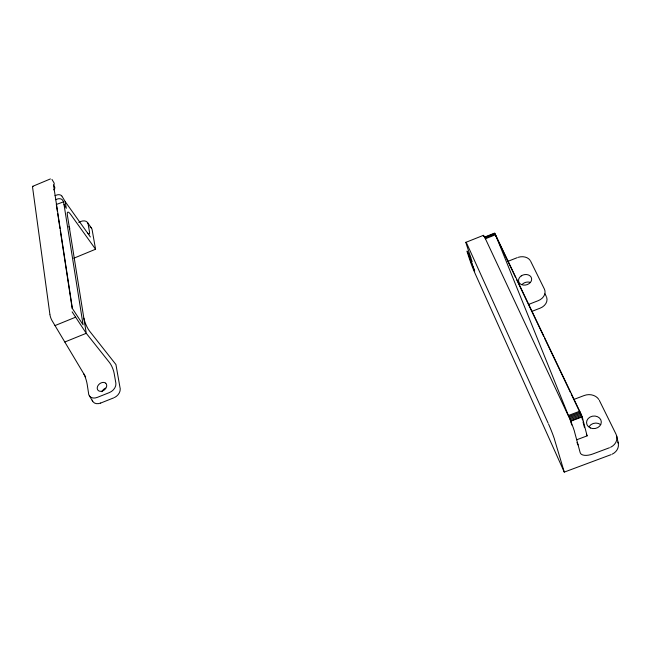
<?xml version="1.0" encoding="UTF-8"?>
<svg xmlns="http://www.w3.org/2000/svg" width="651" height="651" viewBox="0 0 651 651"><rect width="100%" height="100%" fill="white"/><g stroke="black" fill="none" stroke-linecap="round" stroke-linejoin="round"><path stroke-width="0.98" d="M522.159 284.43L523.404 283.388A6.6 5.2 -14.3 0 1 529.881 282.29M32.688 186.341L50.404 178.927M78.722 222.325L80.512 221.576A7.454 4.988 -34.2 0 1 87.983 223.439M73.799 258.227L95.567 249.235L92.1 229.608A7.405 4.988 -34.3 0 0 90.009 226.971M55.001 325.581L75.638 317.175M64.807 342.003L86.266 333.304L109.596 362.672A8.3 2.108 68.2 0 1 114.161 373.389L115.845 383.04M465.953 242.31L483.441 235.336M484.604 237.094L494.679 233.082L580.659 413.214L582.246 416.86L587.104 435.869L576.778 439.75M483.587 236.614A10.636 0.716 68.1 0 1 484.482 236.858L484.775 237.42L494.85 233.4M484.775 237.42L485.085 238.054L495.167 234.035M485.085 238.054L485.418 238.762L495.509 234.742L571.017 421.954A12.214 0.903 67.4 0 1 574.19 430.58M100.645 403.067L113.754 397.851M508.171 261.238L517.26 257.65M528.75 304.375L538.149 300.705A10.774 8.504 -13.7 0 0 544.366 289.028L530.606 261.157M531.777 311.422L540.167 308.151A10.685 8.479 -13.5 0 0 546.653 297.312M573.726 399.494L584.159 395.531A11.702 9.855 -7.5 0 1 598.855 399.511M579.732 411.22L568.225 415.574L485.418 238.762M568.673 416.55L580.196 412.189M569.137 417.576L580.659 413.214M569.609 418.634L581.14 414.28M570.081 419.732L581.612 415.371M570.553 420.839L582.092 416.477M582.246 416.86L570.707 421.221L571.733 424.997M609.491 447.742L592.776 453.991A11.987 5.729 -22.4 0 1 580.171 452.632L574.369 431.198M470.291 261.401A10.172 0.513 68 0 0 475.311 273.973L564.271 472.105L611.086 454.642M55.009 195.658L56.832 194.999A3.955 2.856 -6.8 0 1 61.829 195.992M55.62 199.67L57.451 199.003A3.963 2.856 -6.8 0 1 62.626 200.239L63.586 201.843L83.084 324.816L72.399 308.525L53.52 184.982L54.505 186.634M63.586 201.843L56.312 204.479L57.378 211.494M72.123 311.853L86.266 333.304L67.362 215.074A9.822 2.311 66.4 0 1 70.617 214.382L95.567 249.235M61.991 196.236L65.222 201.655L87.12 232.415M51.958 179.416L53.887 182.622A4.012 2.929 -6.2 0 1 53.756 185.136M90.375 236.98L87.437 232.838A7.552 1.709 66.6 0 0 89.464 231.732L88.105 223.936M87.551 222.561L91.547 228.224M89.277 395.653L92.702 401.301M85.672 376.97L83.686 373.666A8.3 1.595 72.4 0 1 87.161 384.196L88.658 393.888M64.01 204.528L66.288 208.328L65.222 201.655M83.409 373.186L51.925 320.422A4.378 0.887 71.7 0 1 49.972 314.889M599.335 400.373L616.001 434.119A12.003 10.27 -4.7 0 1 610.565 447.286M545.009 293.853L546.327 296.539M495.094 234.49L515.657 277.586M516.528 279.425L543.65 336.274M544.529 338.105L570.333 392.211M571.212 394.042L581.27 415.135L582.507 419.96M586.356 434.274L587.104 435.869M576.957 442.509L578.08 444.91M548.142 423.174L467.817 245.785A10.611 0.553 68.1 0 0 466.515 244.662L470.136 255.64M472.17 261.808L470.323 256.217A10.375 0.529 68.1 0 1 468.85 254.427M470.079 260.774L467.581 253.239A10.253 0.521 68.1 0 1 468.533 253.735M554.302 438.758L564.271 472.105M583.003 421.897L584.492 427.683M616.692 436.032L618.214 443.005M120.142 388.37L115.927 364.527L89.578 331.123A10.514 2.694 67.5 0 1 83.865 318.184M57.687 213.495L59.982 228.517M60.283 230.519L72.212 308.623M49.924 314.563L32.591 187.431A4.02 0.724 70.7 0 1 33.038 186.495M68.77 226.743A3.89 2.734 -7.5 0 1 69.527 229.388M54.643 186.894A4.02 2.929 -6.3 0 1 53.675 189.872M101.963 391.731A5.208 3.865 -39.1 0 1 105.665 388.11M100.645 403.05A8.373 6.201 -39.4 0 1 92.206 400.17M115.919 383.691A8.398 6.217 -38.8 0 1 109.401 392.569L97.268 397.403A8.43 6.217 -39.3 0 1 88.78 394.522M120.215 389.013A8.341 6.209 -38.8 0 1 114.486 397.525M548.581 424.151A12.19 0.7 67.6 0 1 554.107 438.147M589.236 426.446A7.34 6.258 -5.9 0 1 600.71 424.672M518.229 257.308A10.546 8.178 -14.9 0 1 530.199 260.457M617.921 442.037A11.897 10.221 -4.3 0 1 612.143 454.195M469.062 256.022L474.669 271.101L469.062 256.022M521.28 275.886L520.027 276.935A6.656 5.216 -14.5 0 0 520.263 283.869A6.656 5.216 -14.5 0 0 528.889 283.763L530.15 282.705A6.656 5.216 -14.5 0 0 529.906 275.772A6.656 5.216 -14.5 0 0 521.28 275.886M105.698 383.203L104.811 382.666A5.241 3.865 -39 0 0 98.578 384.79A5.241 3.865 -39 0 0 98.228 390.502L99.107 391.048A5.241 3.865 -39 0 0 105.364 388.932A5.241 3.865 -39 0 0 105.698 383.203M590.343 427.943A7.397 6.29 -6.4 0 0 601.312 421.986A7.397 6.29 -6.4 0 0 590.115 417.039A7.397 6.29 -6.4 0 0 590.343 427.943"/></g></svg>
